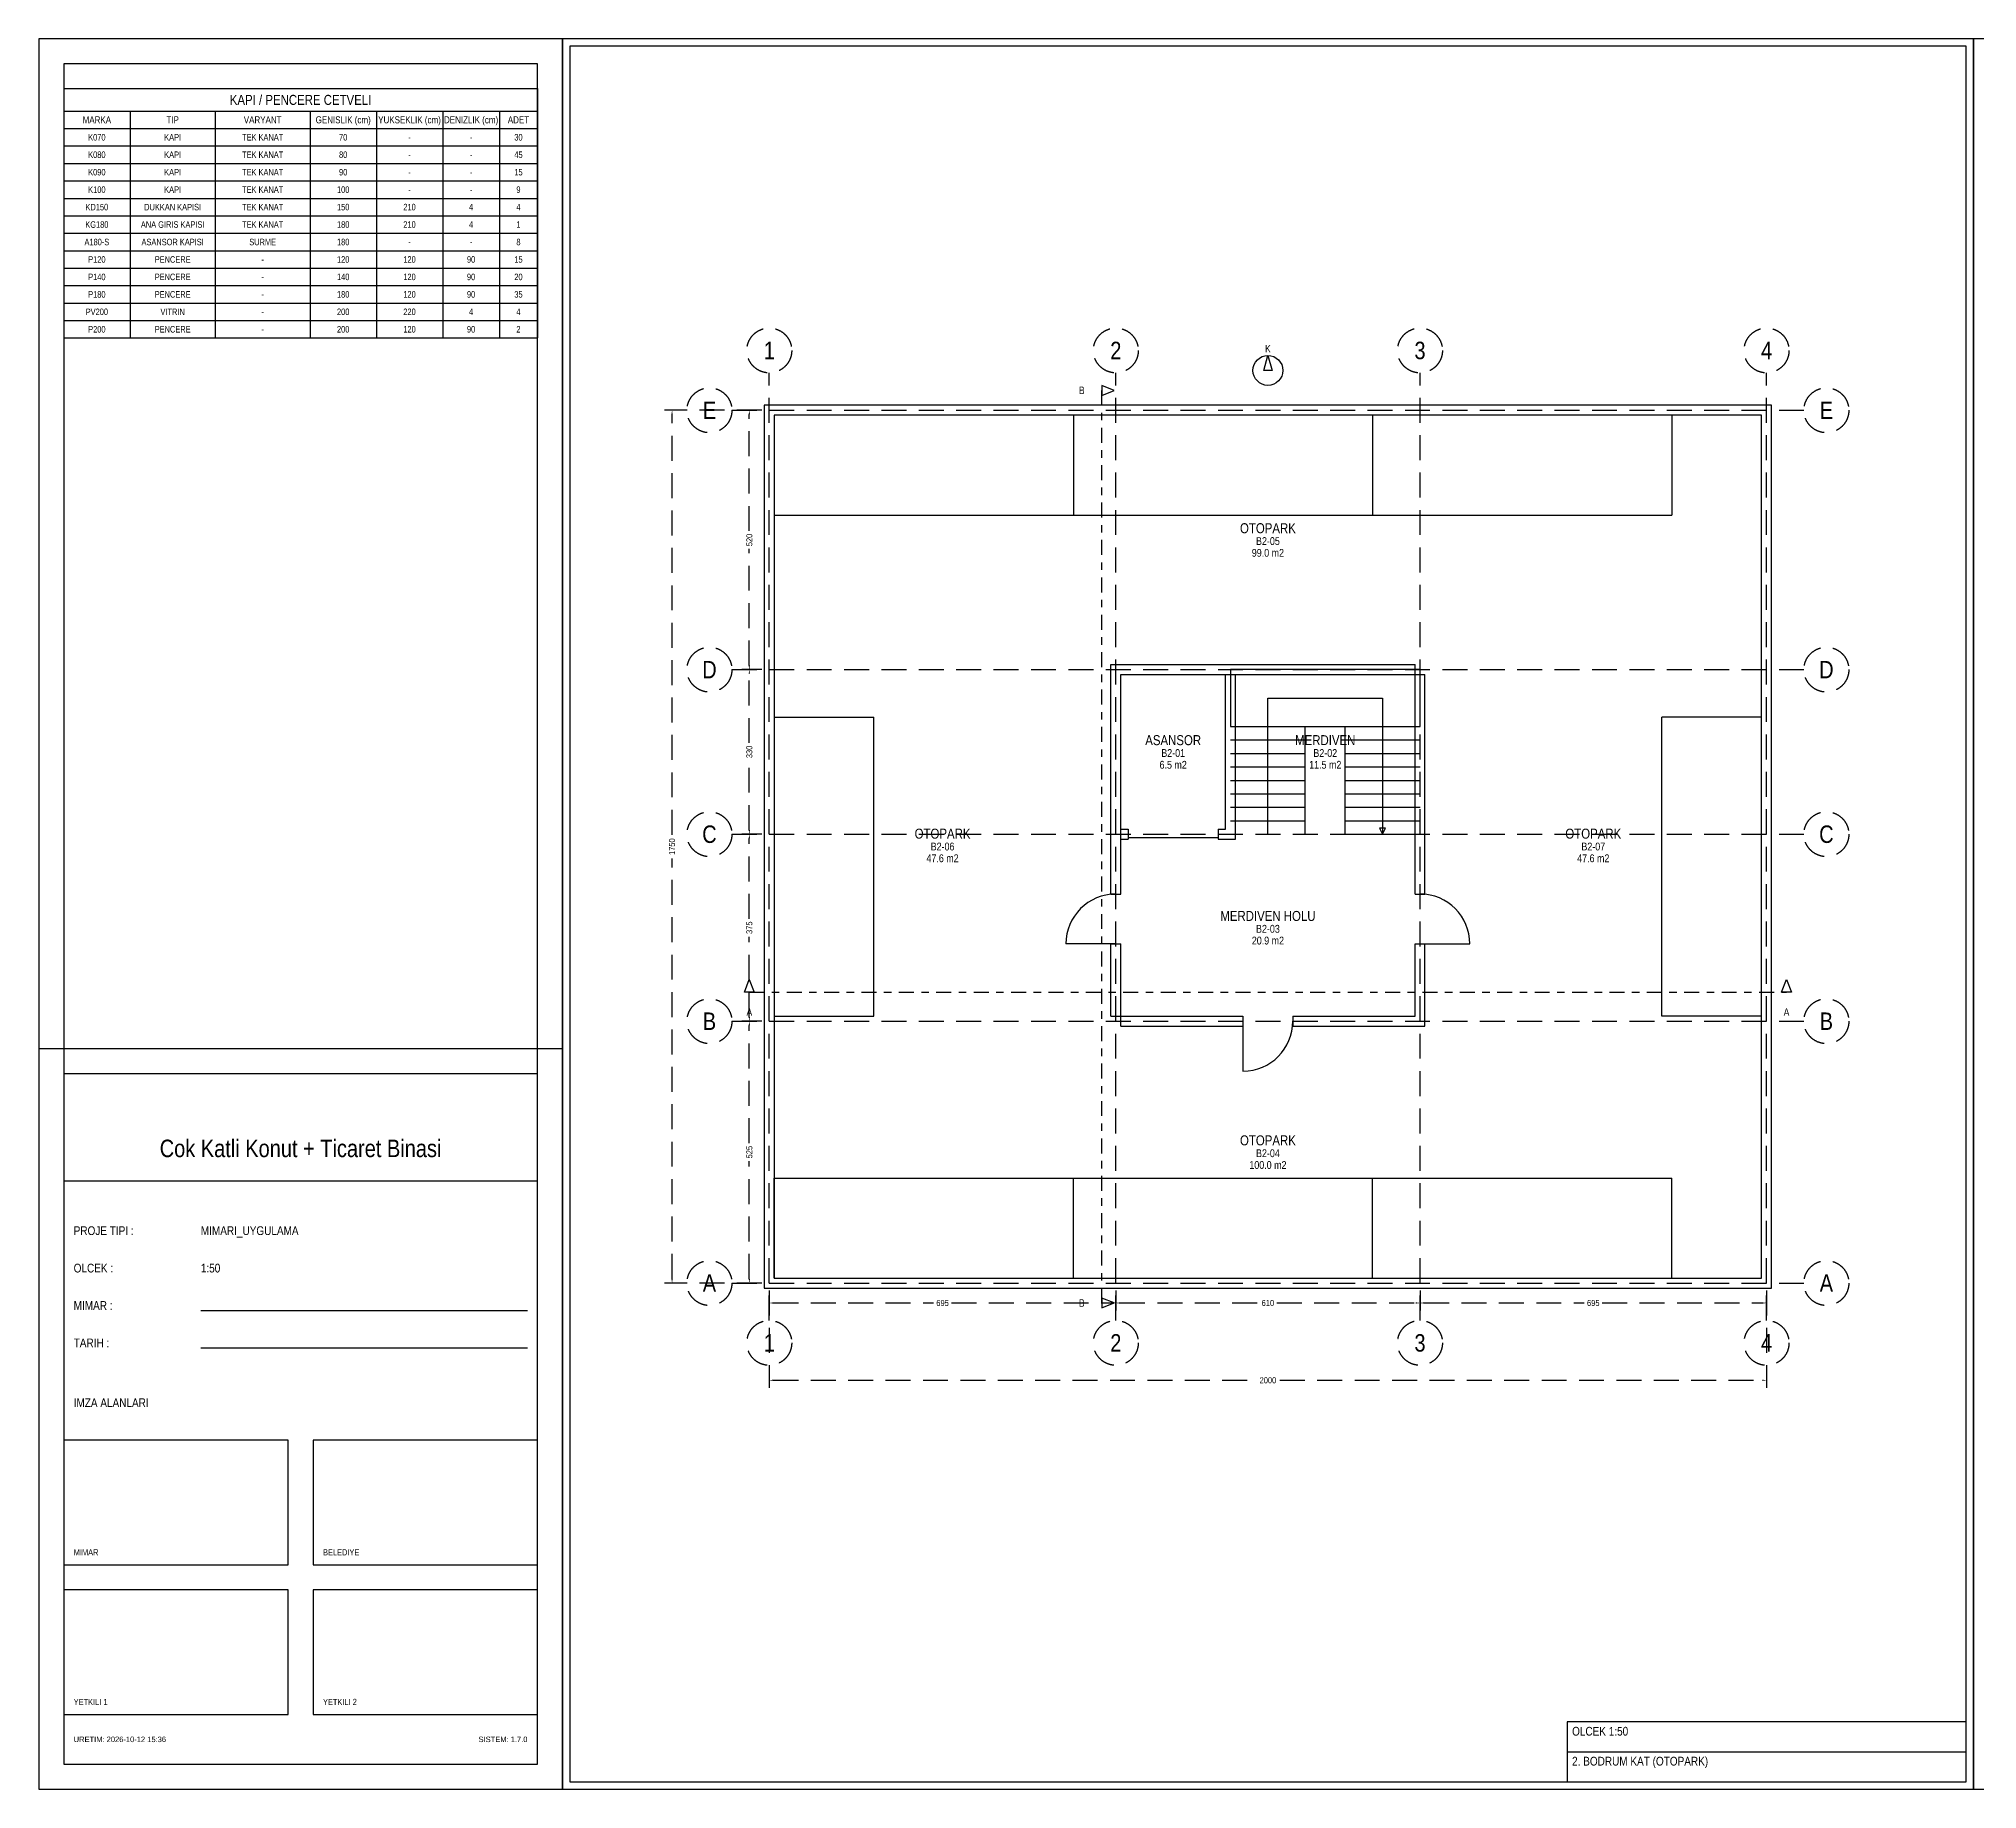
# Model space of a CAD drawing. Header units: millimetres. Extents: x -500 to 372900, y -10150 to 24950.
# Drawn here: x -500 to 38375, y -10150 to 24950 of the extents above; entities that cross this region are included whole.
import ezdxf
from ezdxf.enums import TextEntityAlignment as Align

# ---------------------------------------------------------------- set-up
doc = ezdxf.new("R2010")
doc.units = ezdxf.units.MM
doc.linetypes.add('DASHED', pattern=[750, 500, -250])
doc.linetypes.add('KESIT_HATTI', pattern=[750, 300, -150, 150, -150])
for name, color, linetype, true_color in [('AKS', 8, 'DASHED', 0x434d58), ('KESIT', 1, 'KESIT_HATTI', 0xc81e1e), ('MERDIVEN', 7, 'Continuous', 0x3c7896)]:
    doc.layers.add(name, color=color, linetype=linetype, true_color=true_color)
for name, color, linetype in [('CERCEVE', 7, 'Continuous'), ('DUVARLAR', 7, 'Continuous'), ('KAPI-PENCERE', 7, 'Continuous'), ('METIN', 7, 'Continuous'), ('OTOPARK', 7, 'Continuous')]:
    doc.layers.add(name, color=color, linetype=linetype)
doc.styles.get("Standard").update_dxf_attribs({"font": 'arialn.ttf'})
doc.dimstyles.get("Standard").update_dxf_attribs({"dimtxt": 2.5, "dimasz": 2.5, "dimexe": 1.25, "dimexo": 0.625, "dimtad": 1, "dimcen": 2.5, "dimazin": 3, "dimtfac": 1, "dimtmove": 0, "dimatfit": 3})

# ---------------------------------------------------------------- blocks, each defined once
blk = doc.blocks.new('_CLOSEDFILLED')
at = {"color": 0, "linetype": 'BYBLOCK'}
blk.add_solid([(-1, 0.16), (0, 0), (-1, -0.16)], dxfattribs=at)
blk = doc.blocks.new('*D1')
at = {"layer": 'AKS'}
for p, q in [((14150, -150), (14150, -550)), ((21100, -150), (21100, -550)), ((14234, -400), (17445, -400)), ((17805, -400), (21016, -400))]:
    blk.add_line(p, q, dxfattribs=at)
at = {"layer": 'Defpoints'}
for p in [(14150, 0), (21100, 0), (14150, -400)]:
    blk.add_point(p, dxfattribs=at)
at = {"layer": 'AKS', "xscale": 84, "yscale": 84, "rotation": 180}
blk.add_blockref('_CLOSEDFILLED', (14150, -400), dxfattribs=at)
at = {"layer": 'AKS', "xscale": 84, "yscale": 84}
blk.add_blockref('_CLOSEDFILLED', (21100, -400), dxfattribs=at)
at = {"layer": 'AKS', "insert": (17625, -400), "char_height": 120, "attachment_point": 5}
blk.add_mtext('695', dxfattribs=at)
blk = doc.blocks.new('*D2')
at = {"layer": 'AKS'}
for p, q in [((21100, -150), (21100, -550)), ((27200, -150), (27200, -550)), ((21184, -400), (23970, -400)), ((24330, -400), (27116, -400))]:
    blk.add_line(p, q, dxfattribs=at)
at = {"layer": 'Defpoints'}
for p in [(21100, 0), (27200, 0), (21100, -400)]:
    blk.add_point(p, dxfattribs=at)
at = {"layer": 'AKS', "xscale": 84, "yscale": 84, "rotation": 180}
blk.add_blockref('_CLOSEDFILLED', (21100, -400), dxfattribs=at)
at = {"layer": 'AKS', "xscale": 84, "yscale": 84}
blk.add_blockref('_CLOSEDFILLED', (27200, -400), dxfattribs=at)
at = {"layer": 'AKS', "insert": (24150, -400), "char_height": 120, "attachment_point": 5}
blk.add_mtext('610', dxfattribs=at)
blk = doc.blocks.new('*D3')
at = {"layer": 'AKS'}
for p, q in [((27200, -150), (27200, -550)), ((34150, -150), (34150, -550)), ((27284, -400), (30495, -400)), ((30855, -400), (34066, -400))]:
    blk.add_line(p, q, dxfattribs=at)
at = {"layer": 'Defpoints'}
for p in [(27200, 0), (34150, 0), (27200, -400)]:
    blk.add_point(p, dxfattribs=at)
at = {"layer": 'AKS', "xscale": 84, "yscale": 84, "rotation": 180}
blk.add_blockref('_CLOSEDFILLED', (27200, -400), dxfattribs=at)
at = {"layer": 'AKS', "xscale": 84, "yscale": 84}
blk.add_blockref('_CLOSEDFILLED', (34150, -400), dxfattribs=at)
at = {"layer": 'AKS', "insert": (30675, -400), "char_height": 120, "attachment_point": 5}
blk.add_mtext('695', dxfattribs=at)
blk = doc.blocks.new('*D4')
at = {"layer": 'AKS'}
for p, q in [((14150, -150), (14150, -2100)), ((34150, -150), (34150, -2100)), ((14234, -1950), (23910, -1950)), ((24390, -1950), (34066, -1950))]:
    blk.add_line(p, q, dxfattribs=at)
at = {"layer": 'Defpoints'}
for p in [(14150, 0), (34150, 0), (14150, -1950)]:
    blk.add_point(p, dxfattribs=at)
at = {"layer": 'AKS', "xscale": 84, "yscale": 84, "rotation": 180}
blk.add_blockref('_CLOSEDFILLED', (14150, -1950), dxfattribs=at)
at = {"layer": 'AKS', "xscale": 84, "yscale": 84}
blk.add_blockref('_CLOSEDFILLED', (34150, -1950), dxfattribs=at)
at = {"layer": 'AKS', "insert": (24150, -1950), "char_height": 120, "attachment_point": 5}
blk.add_mtext('2000', dxfattribs=at)
blk = doc.blocks.new('*D5')
at = {"layer": 'AKS'}
for p, q in [((14000, 5250), (13600, 5250)), ((13750, 2805), (13750, 5166)), ((13750, 84), (13750, 2445)), ((14000, 0), (13600, 0))]:
    blk.add_line(p, q, dxfattribs=at)
at = {"layer": 'Defpoints'}
for p in [(14150, 5250), (13750, 0), (14150, 0)]:
    blk.add_point(p, dxfattribs=at)
at = {"layer": 'AKS', "xscale": 84, "yscale": 84}
for p, rotation in [((13750, 5250), 90), ((13750, 0), 270)]:
    blk.add_blockref('_CLOSEDFILLED', p, dxfattribs=dict(at, rotation=rotation))
at = {"layer": 'AKS', "insert": (13750, 2625), "char_height": 120, "attachment_point": 5, "rotation": 90}
blk.add_mtext('525', dxfattribs=at)
blk = doc.blocks.new('*D6')
at = {"layer": 'AKS'}
for p, q in [((14000, 9000), (13600, 9000)), ((13750, 7305), (13750, 8916)), ((13750, 5334), (13750, 6945)), ((14000, 5250), (13600, 5250))]:
    blk.add_line(p, q, dxfattribs=at)
at = {"layer": 'Defpoints'}
for p in [(14150, 9000), (13750, 5250), (14150, 5250)]:
    blk.add_point(p, dxfattribs=at)
at = {"layer": 'AKS', "xscale": 84, "yscale": 84}
for p, rotation in [((13750, 9000), 90), ((13750, 5250), 270)]:
    blk.add_blockref('_CLOSEDFILLED', p, dxfattribs=dict(at, rotation=rotation))
at = {"layer": 'AKS', "insert": (13750, 7125), "char_height": 120, "attachment_point": 5, "rotation": 90}
blk.add_mtext('375', dxfattribs=at)
blk = doc.blocks.new('*D7')
at = {"layer": 'AKS'}
for p, q in [((14000, 12300), (13600, 12300)), ((13750, 10830), (13750, 12216)), ((13750, 9084), (13750, 10470)), ((14000, 9000), (13600, 9000))]:
    blk.add_line(p, q, dxfattribs=at)
at = {"layer": 'Defpoints'}
for p in [(14150, 12300), (13750, 9000), (14150, 9000)]:
    blk.add_point(p, dxfattribs=at)
at = {"layer": 'AKS', "xscale": 84, "yscale": 84}
for p, rotation in [((13750, 12300), 90), ((13750, 9000), 270)]:
    blk.add_blockref('_CLOSEDFILLED', p, dxfattribs=dict(at, rotation=rotation))
at = {"layer": 'AKS', "insert": (13750, 10650), "char_height": 120, "attachment_point": 5, "rotation": 90}
blk.add_mtext('330', dxfattribs=at)
blk = doc.blocks.new('*D8')
at = {"layer": 'AKS'}
for p, q in [((14000, 17500), (13600, 17500)), ((13750, 15080), (13750, 17416)), ((13750, 12384), (13750, 14720)), ((14000, 12300), (13600, 12300))]:
    blk.add_line(p, q, dxfattribs=at)
at = {"layer": 'Defpoints'}
for p in [(14150, 17500), (13750, 12300), (14150, 12300)]:
    blk.add_point(p, dxfattribs=at)
at = {"layer": 'AKS', "xscale": 84, "yscale": 84}
for p, rotation in [((13750, 17500), 90), ((13750, 12300), 270)]:
    blk.add_blockref('_CLOSEDFILLED', p, dxfattribs=dict(at, rotation=rotation))
at = {"layer": 'AKS', "insert": (13750, 14900), "char_height": 120, "attachment_point": 5, "rotation": 90}
blk.add_mtext('520', dxfattribs=at)
blk = doc.blocks.new('*D9')
at = {"layer": 'AKS'}
for p, q in [((14000, 17500), (12050, 17500)), ((12200, 8990), (12200, 17416)), ((12200, 84), (12200, 8510)), ((14000, 0), (12050, 0))]:
    blk.add_line(p, q, dxfattribs=at)
at = {"layer": 'Defpoints'}
for p in [(14150, 17500), (12200, 0), (14150, 0)]:
    blk.add_point(p, dxfattribs=at)
at = {"layer": 'AKS', "xscale": 84, "yscale": 84}
for p, rotation in [((12200, 17500), 90), ((12200, 0), 270)]:
    blk.add_blockref('_CLOSEDFILLED', p, dxfattribs=dict(at, rotation=rotation))
at = {"layer": 'AKS', "insert": (12200, 8750), "char_height": 120, "attachment_point": 5, "rotation": 90}
blk.add_mtext('1750', dxfattribs=at)
blk = doc.blocks.new('MAHAL_ETIKET')
at = {"layer": 'METIN'}
for tag, height, p in [('MAHAL_ADI', 100, (0, 118)), ('MAHAL_KOD', 78, (0, -11)), ('ALAN', 78, (0, -129))]:
    blk.add_attdef(tag, text='', height=height, dxfattribs=at).set_placement(p, align=Align.MIDDLE_CENTER)

msp = doc.modelspace()

# ---------------------------------------------------------------- linework, layer by layer
at = {"layer": 'AKS', "linetype": 'DASHED'}
for p, q in [((14150, -750), (14150, 18250)), ((21100, -750), (21100, 18250)), ((27200, -750), (27200, 18250)), ((34150, -750), (34150, 18250)), ((13400, 17500), (34900, 17500)), ((13400, 12300), (34900, 12300)), ((13400, 9000), (34900, 9000)), ((13400, 5250), (34900, 5250)), ((13400, 0), (34900, 0))]:
    msp.add_line(p, q, dxfattribs=at)
at = {"layer": 'AKS'}
for centre in [(14150, 18700), (21100, 18700), (27200, 18700), (34150, 18700), (12950, 17500), (35350, 17500), (12950, 12300), (35350, 12300), (12950, 9000), (35350, 9000), (12950, 5250), (35350, 5250), (12950, 0), (35350, 0), (14150, -1200), (21100, -1200), (27200, -1200), (34150, -1200)]:
    msp.add_circle(centre, 450, dxfattribs=at)
at = {"layer": 'CERCEVE'}
for p, q in [((0, 23950), (9500, 23950)), ((0, 23950), (0, 18950)), ((9500, 23950), (9500, 18950)), ((0, 23500), (9500, 23500)), ((1330, 23500), (1330, 18950)), ((3040, 23500), (3040, 18950)), ((4940, 23500), (4940, 18950)), ((6270, 23500), (6270, 18950)), ((7600, 23500), (7600, 18950)), ((8740, 23500), (8740, 18950)), ((0, 23150), (9500, 23150)), ((0, 22800), (9500, 22800)), ((0, 22450), (9500, 22450)), ((0, 22100), (9500, 22100)), ((0, 21750), (9500, 21750)), ((0, 21400), (9500, 21400)), ((0, 21050), (9500, 21050)), ((0, 20700), (9500, 20700)), ((0, 20350), (9500, 20350)), ((0, 20000), (9500, 20000)), ((0, 19650), (9500, 19650)), ((0, 19300), (9500, 19300)), ((0, 18950), (9500, 18950)), ((-500, 4700), (10000, 4700)), ((0, 4200), (9500, 4200)), ((0, 2050), (9500, 2050)), ((2750, -550), (9300, -550)), ((2750, -1300), (9300, -1300)), ((30150, -9400), (38150, -9400))]:
    msp.add_line(p, q, dxfattribs=at)
for points in [[(-500, -10150), (10000, -10150), (10000, 24950), (-500, 24950)], [(10000, -10150), (38300, -10150), (38300, 24950), (10000, 24950)], [(38300, -10150), (66600, -10150), (66600, 24950), (38300, 24950)], [(10150, -10000), (38150, -10000), (38150, 24800), (10150, 24800)], [(0, -9650), (9500, -9650), (9500, 24450), (0, 24450)], [(24150, 18600), (24234, 18300), (24066, 18300)], [(0, -5650), (4500, -5650), (4500, -3150), (0, -3150)], [(5000, -5650), (9500, -5650), (9500, -3150), (5000, -3150)], [(0, -8650), (4500, -8650), (4500, -6150), (0, -6150)], [(5000, -8650), (9500, -8650), (9500, -6150), (5000, -6150)], [(30150, -10000), (38150, -10000), (38150, -8800), (30150, -8800)]]:
    msp.add_lwpolyline(points, close=True, dxfattribs=at)
msp.add_circle((24150, 18300), 300, dxfattribs=at)
at = {"layer": 'DUVARLAR'}
for p, q in [((34250, 17600), (14050, 17600)), ((14050, 17600), (14050, -100)), ((34250, -100), (34250, 17600)), ((34050, 17400), (14250, 17400)), ((14250, 17400), (14250, 100)), ((34050, 100), (34050, 17400)), ((21000, 12400), (27100, 12400)), ((21000, 7800), (21000, 12400)), ((21200, 12200), (27300, 12200)), ((21200, 7800), (21200, 12200)), ((23300, 9100), (23300, 12200)), ((23500, 8900), (23500, 12200)), ((27100, 7800), (27100, 12400)), ((27300, 7800), (27300, 12200)), ((21200, 9100), (21350, 9100)), ((21350, 9100), (21350, 8900)), ((23150, 9100), (23300, 9100)), ((23150, 9100), (23150, 8900)), ((21200, 8900), (21350, 8900)), ((23150, 8900), (23500, 8900)), ((21000, 7800), (21200, 7800)), ((27100, 7800), (27300, 7800)), ((21000, 5350), (21000, 6800)), ((21000, 6800), (21200, 6800)), ((21200, 5150), (21200, 6800)), ((27100, 5350), (27100, 6800)), ((27100, 6800), (27300, 6800)), ((27300, 5150), (27300, 6800)), ((21000, 5350), (23650, 5350)), ((21200, 5150), (23650, 5150)), ((23650, 5350), (23650, 5150)), ((24650, 5350), (27100, 5350)), ((24650, 5350), (24650, 5150)), ((24650, 5150), (27300, 5150)), ((14250, 100), (34050, 100)), ((14050, -100), (34250, -100))]:
    msp.add_line(p, q, dxfattribs=at)
at = {"layer": 'KAPI-PENCERE'}
for p, q in [((21350, 8933.333), (23150, 8933.333)), ((23150, 8933.333), (23150, 8900)), ((21100, 6800), (20100, 6800)), ((27200, 6800), (28200, 6800)), ((23650, 5250), (23650, 4250))]:
    msp.add_line(p, q, dxfattribs=at)
for centre, start, end in [((21100, 6800), 90, 180), ((27200, 6800), 0, 90), ((23650, 5250), -90, 0)]:
    msp.add_arc(centre, 1000, start, end, dxfattribs=at)
at = {"layer": 'KESIT', "linetype": 'KESIT_HATTI'}
for p, q in [((20816.667, -400), (20816.667, 17900)), ((13750, 5833.333), (34550, 5833.333))]:
    msp.add_line(p, q, dxfattribs=at)
at = {"layer": 'KESIT'}
for points in [[(21066.667, 17900), (20816.667, 18000), (20816.667, 17800)], [(13750, 6083.333), (13850, 5833.333), (13650, 5833.333)], [(34550, 6083.333), (34650, 5833.333), (34450, 5833.333)], [(21066.667, -400), (20816.667, -300), (20816.667, -500)]]:
    msp.add_lwpolyline(points, close=True, dxfattribs=at)
at = {"layer": 'MERDIVEN'}
for p, q in [((24150, 9000), (24150, 11730)), ((24150, 11730), (26450, 11730)), ((26450, 11730), (26450, 9000)), ((23400, 11160), (24900, 11160)), ((23400, 10890), (24900, 10890)), ((24900, 9000), (24900, 11160)), ((25700, 9000), (25700, 11160)), ((25700, 10890), (27200, 10890)), ((23400, 10620), (24900, 10620)), ((25700, 10620), (27200, 10620)), ((23400, 10350), (24900, 10350)), ((25700, 10350), (27200, 10350)), ((23400, 10080), (24900, 10080)), ((23400, 9810), (24900, 9810)), ((25700, 10080), (27200, 10080)), ((25700, 9810), (27200, 9810)), ((23400, 9540), (24900, 9540)), ((25700, 9540), (27200, 9540)), ((23400, 9270), (24900, 9270)), ((25700, 9270), (27200, 9270)), ((25700, 9000), (27200, 9000))]:
    msp.add_line(p, q, dxfattribs=at)
for points in [[(23400, 11160), (27200, 11160), (27200, 12300), (23400, 12300)], [(26450, 9000), (26510, 9120), (26390, 9120)]]:
    msp.add_lwpolyline(points, close=True, dxfattribs=at)
at = {"layer": 'OTOPARK'}
for p, q in [((14250, 17400), (14250, 15400)), ((20250, 17400), (20250, 15400)), ((26250, 17400), (26250, 15400)), ((32250, 17400), (32250, 15400)), ((14250, 15400), (32250, 15400)), ((14250, 11350), (16250, 11350)), ((16250, 5350), (16250, 11350)), ((34050, 11350), (32050, 11350)), ((32050, 5350), (32050, 11350)), ((14250, 5350), (16250, 5350)), ((34050, 5350), (32050, 5350)), ((14250, 100), (14250, 2100)), ((14250, 2100), (32250, 2100)), ((20250, 100), (20250, 2100)), ((26250, 100), (26250, 2100)), ((32250, 100), (32250, 2100))]:
    msp.add_line(p, q, dxfattribs=at)

# ---------------------------------------------------------------- block references
at = {"layer": 'METIN', "xscale": 2, "yscale": 2}
for p, values in [((24150, 14900), {'MAHAL_ADI': 'OTOPARK', 'MAHAL_KOD': 'B2-05', 'ALAN': '99.0 m2'}), ((22250, 10650), {'MAHAL_ADI': 'ASANSOR', 'MAHAL_KOD': 'B2-01', 'ALAN': '6.5 m2'}), ((25300, 10650), {'MAHAL_ADI': 'MERDIVEN', 'MAHAL_KOD': 'B2-02', 'ALAN': '11.5 m2'}), ((17625, 8775), {'MAHAL_ADI': 'OTOPARK', 'MAHAL_KOD': 'B2-06', 'ALAN': '47.6 m2'}), ((30675, 8775), {'MAHAL_ADI': 'OTOPARK', 'MAHAL_KOD': 'B2-07', 'ALAN': '47.6 m2'}), ((24150, 7125), {'MAHAL_ADI': 'MERDIVEN HOLU', 'MAHAL_KOD': 'B2-03', 'ALAN': '20.9 m2'}), ((24150, 2625), {'MAHAL_ADI': 'OTOPARK', 'MAHAL_KOD': 'B2-04', 'ALAN': '100.0 m2'})]:
    msp.add_blockref('MAHAL_ETIKET', p, dxfattribs=at).add_auto_attribs(values)

# ---------------------------------------------------------------- texts
at = {"layer": 'AKS'}
for s, p in [('1', (14150, 18700)), ('2', (21100, 18700)), ('3', (27200, 18700)), ('4', (34150, 18700)), ('E', (12950, 17500)), ('E', (35350, 17500)), ('D', (12950, 12300)), ('D', (35350, 12300)), ('C', (12950, 9000)), ('C', (35350, 9000)), ('B', (12950, 5250)), ('B', (35350, 5250)), ('A', (12950, 0)), ('A', (35350, 0)), ('1', (14150, -1200)), ('2', (21100, -1200)), ('3', (27200, -1200)), ('4', (34150, -1200))]:
    msp.add_text(s, height=350, dxfattribs=at).set_placement(p, align=Align.MIDDLE_CENTER)
at = {"layer": 'KESIT'}
for s, p in [('B', (20416.667, 17900)), ('A', (13750, 5433.333)), ('A', (34550, 5433.333)), ('B', (20416.667, -400))]:
    msp.add_text(s, height=150, dxfattribs=at).set_placement(p, align=Align.MIDDLE_CENTER)
at = {"layer": 'METIN'}
for s, height, p in [('KAPI / PENCERE CETVELI', 200, (4750, 23725)), ('MARKA', 140, (665, 23325)), ('TIP', 140, (2185, 23325)), ('VARYANT', 140, (3990, 23325)), ('GENISLIK (cm)', 140, (5605, 23325)), ('YUKSEKLIK (cm)', 140, (6935, 23325)), ('DENIZLIK (cm)', 140, (8170, 23325)), ('ADET', 140, (9120, 23325)), ('K070', 130, (665, 22975)), ('KAPI', 130, (2185, 22975)), ('TEK KANAT', 130, (3990, 22975)), ('70', 130, (5605, 22975)), ('-', 130, (6935, 22975)), ('-', 130, (8170, 22975)), ('30', 130, (9120, 22975)), ('K080', 130, (665, 22625)), ('KAPI', 130, (2185, 22625)), ('TEK KANAT', 130, (3990, 22625)), ('80', 130, (5605, 22625)), ('-', 130, (6935, 22625)), ('-', 130, (8170, 22625)), ('45', 130, (9120, 22625)), ('K090', 130, (665, 22275)), ('KAPI', 130, (2185, 22275)), ('TEK KANAT', 130, (3990, 22275)), ('90', 130, (5605, 22275)), ('-', 130, (6935, 22275)), ('-', 130, (8170, 22275)), ('15', 130, (9120, 22275)), ('K100', 130, (665, 21925)), ('KAPI', 130, (2185, 21925)), ('TEK KANAT', 130, (3990, 21925)), ('100', 130, (5605, 21925)), ('-', 130, (6935, 21925)), ('-', 130, (8170, 21925)), ('9', 130, (9120, 21925)), ('KD150', 130, (665, 21575)), ('DUKKAN KAPISI', 130, (2185, 21575)), ('TEK KANAT', 130, (3990, 21575)), ('150', 130, (5605, 21575)), ('210', 130, (6935, 21575)), ('4', 130, (8170, 21575)), ('4', 130, (9120, 21575)), ('KG180', 130, (665, 21225)), ('ANA GIRIS KAPISI', 130, (2185, 21225)), ('TEK KANAT', 130, (3990, 21225)), ('180', 130, (5605, 21225)), ('210', 130, (6935, 21225)), ('4', 130, (8170, 21225)), ('1', 130, (9120, 21225)), ('A180-S', 130, (665, 20875)), ('ASANSOR KAPISI', 130, (2185, 20875)), ('SURME', 130, (3990, 20875)), ('180', 130, (5605, 20875)), ('-', 130, (6935, 20875)), ('-', 130, (8170, 20875)), ('8', 130, (9120, 20875)), ('P120', 130, (665, 20525)), ('P140', 130, (665, 20175)), ('PENCERE', 130, (2185, 20525)), ('PENCERE', 130, (2185, 20175)), ('-', 130, (3990, 20525)), ('120', 130, (5605, 20525)), ('140', 130, (5605, 20175)), ('120', 130, (6935, 20525)), ('120', 130, (6935, 20175)), ('90', 130, (8170, 20525)), ('90', 130, (8170, 20175)), ('20', 130, (9120, 20175)), ('15', 130, (9120, 20525)), ('P180', 130, (665, 19825)), ('PENCERE', 130, (2185, 19825)), ('-', 130, (3990, 20175)), ('180', 130, (5605, 19825)), ('120', 130, (6935, 19825)), ('90', 130, (8170, 19825)), ('35', 130, (9120, 19825)), ('PV200', 130, (665, 19475)), ('VITRIN', 130, (2185, 19475)), ('-', 130, (3990, 19825)), ('-', 130, (3990, 19475)), ('200', 130, (5605, 19475)), ('220', 130, (6935, 19475)), ('4', 130, (8170, 19475)), ('4', 130, (9120, 19475)), ('P200', 130, (665, 19125)), ('PENCERE', 130, (2185, 19125)), ('-', 130, (3990, 19125)), ('200', 130, (5605, 19125)), ('120', 130, (6935, 19125)), ('90', 130, (8170, 19125)), ('2', 130, (9120, 19125)), ('K', 150, (24150, 18735)), ('Cok Katli Konut + Ticaret Binasi', 350, (4750, 2700))]:
    msp.add_text(s, height=height, dxfattribs=at).set_placement(p, align=Align.MIDDLE_CENTER)
for s, height, p in [('PROJE TIPI :', 175, (200, 1050)), ('MIMARI_UYGULAMA', 175, (2750, 1050)), ('OLCEK :', 175, (200, 300)), ('1:50', 175, (2750, 300)), ('MIMAR :', 175, (200, -450)), ('TARIH :', 175, (200, -1200)), ('IMZA ALANLARI', 175, (200, -2400)), ('MIMAR', 125, (200, -5400)), ('BELEDIYE', 125, (5200, -5400)), ('YETKILI 1', 125, (200, -8400)), ('YETKILI 2', 125, (5200, -8400)), ('URETIM: 2026-10-12 15:36', 110, (200, -9150))]:
    msp.add_text(s, height=height, dxfattribs=at).set_placement(p, align=Align.MIDDLE_LEFT)
for s, p in [('OLCEK 1:50', (30250, -8900)), ('2. BODRUM KAT (OTOPARK)', (30250, -9500))]:
    msp.add_text(s, height=175, dxfattribs=at).set_placement(p, align=Align.TOP_LEFT)
msp.add_text('SISTEM: 1.7.0', height=110, dxfattribs=at).set_placement((9300, -9150), align=Align.MIDDLE_RIGHT)

# ---------------------------------------------------------------- dimensions: what is measured, and where the dimension line sits
at = {"layer": 'AKS'}
for base, p1, p2, text, picture, middle in [((12200, 0), (14150, 0), (14150, 17500), '1750', '*D9', (12200, 8750)), ((13750, 12300), (14150, 12300), (14150, 17500), '520', '*D8', (13750, 14900)), ((13750, 9000), (14150, 9000), (14150, 12300), '330', '*D7', (13750, 10650)), ((13750, 5250), (14150, 5250), (14150, 9000), '375', '*D6', (13750, 7125)), ((13750, 0), (14150, 0), (14150, 5250), '525', '*D5', (13750, 2625))]:
    dim = msp.add_linear_dim(base=base, p1=p1, p2=p2, angle=90, text=text, dimstyle='Standard', override={"dimtxt": 120, "dimasz": 84, "dimexe": 150, "dimexo": 150, "dimgap": 80}, dxfattribs=at)
    dim.commit()
    dim.dimension.update_dxf_attribs({"geometry": picture, "text_midpoint": middle})
for base, p1, p2, text, picture, middle in [((14150, -400), (14150, 0), (21100, 0), '695', '*D1', (17625, -400)), ((14150, -1950), (14150, 0), (34150, 0), '2000', '*D4', (24150, -1950)), ((21100, -400), (21100, 0), (27200, 0), '610', '*D2', (24150, -400)), ((27200, -400), (27200, 0), (34150, 0), '695', '*D3', (30675, -400))]:
    dim = msp.add_linear_dim(base=base, p1=p1, p2=p2, text=text, dimstyle='Standard', override={"dimtxt": 120, "dimasz": 84, "dimexe": 150, "dimexo": 150, "dimgap": 80}, dxfattribs=at)
    dim.commit()
    dim.dimension.update_dxf_attribs({"geometry": picture, "text_midpoint": middle})

doc.saveas('drawing.dxf')
